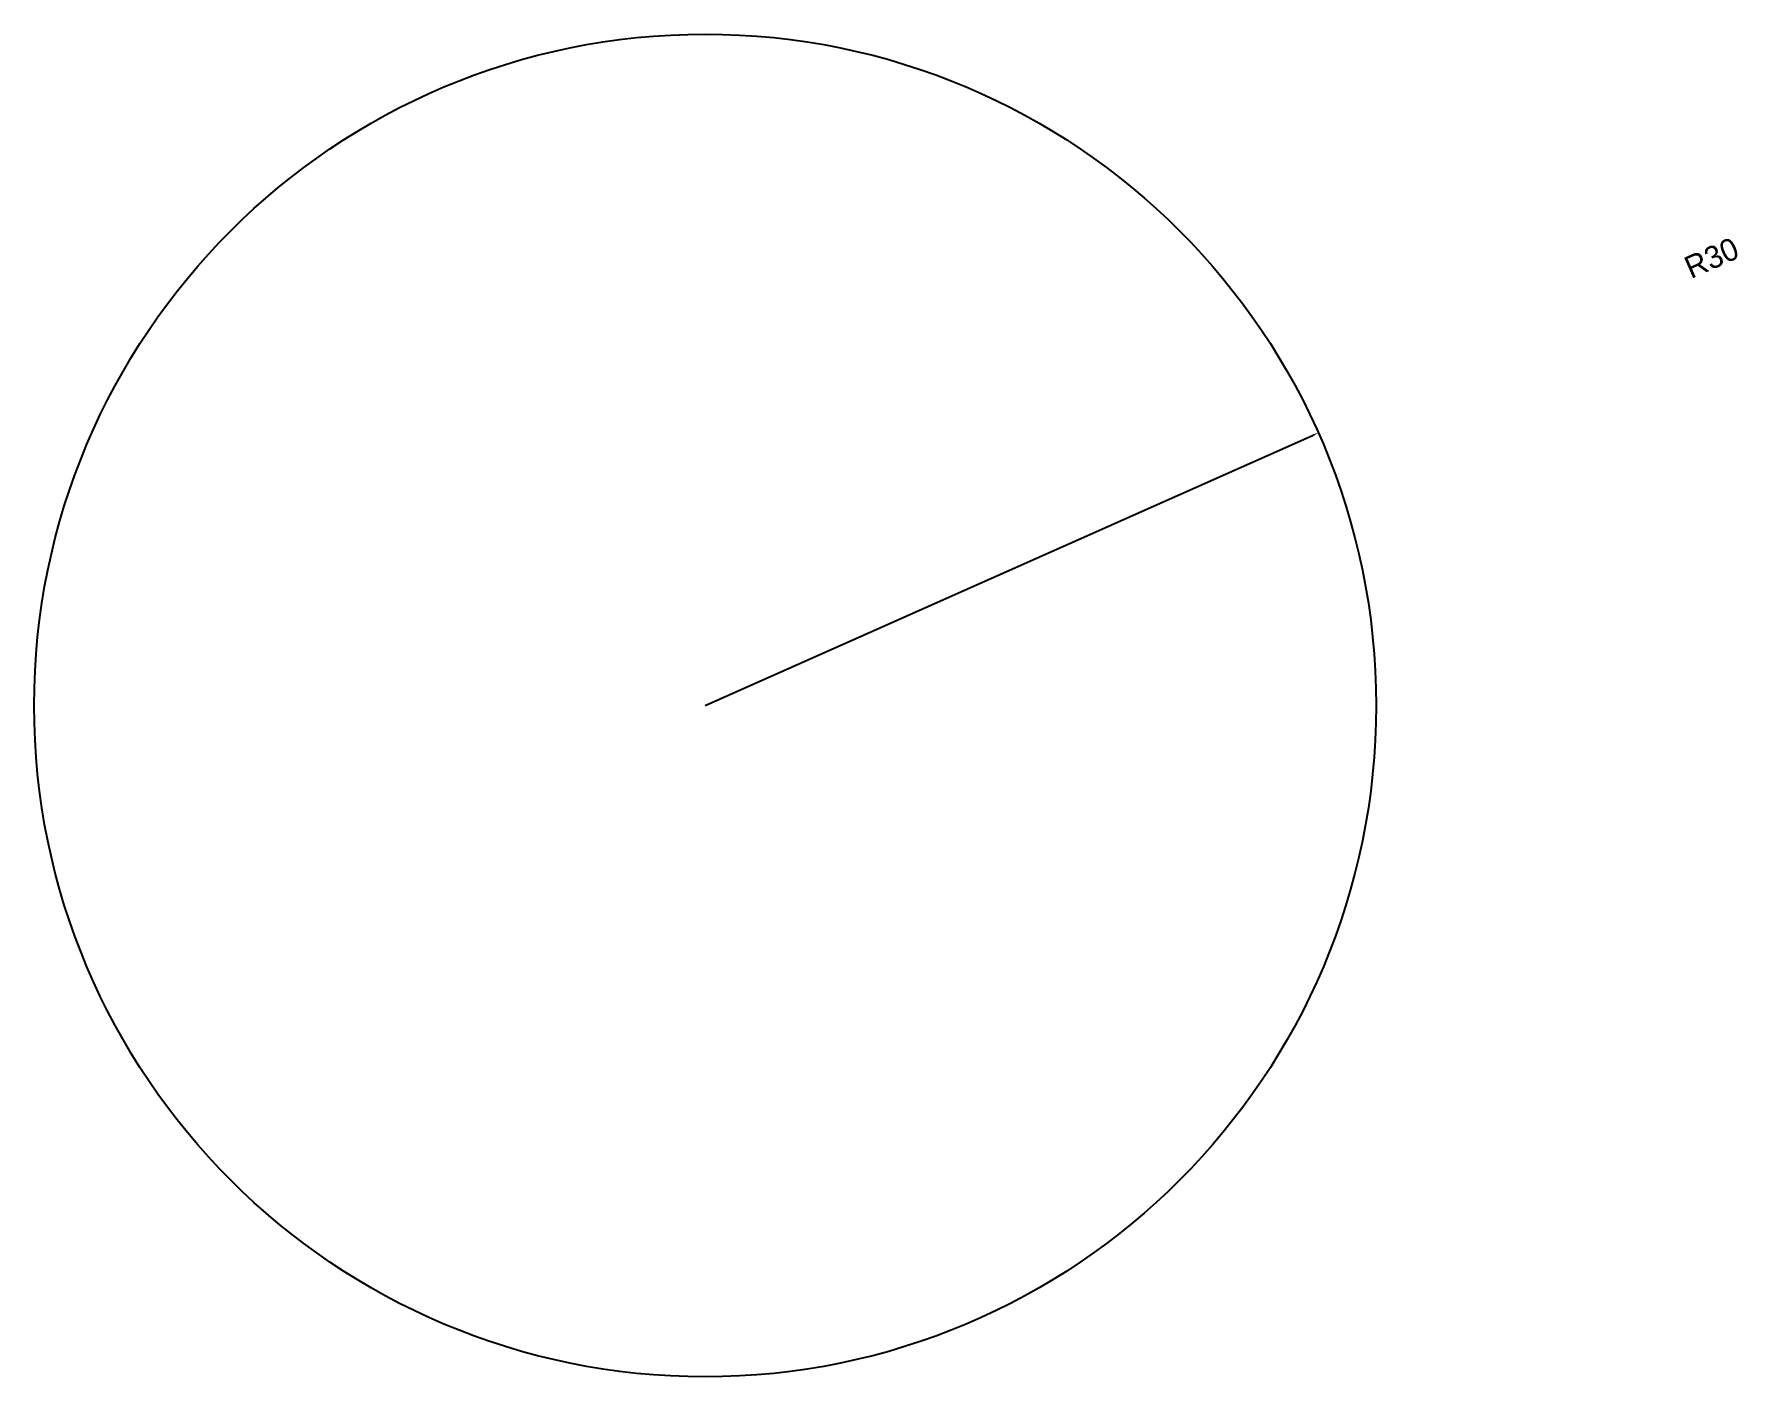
# Model space of a CAD drawing. Header units: millimetres. Extents: x 30 to 106.4, y 10 to 70.
import ezdxf

# ---------------------------------------------------------------- set-up
doc = ezdxf.new("R2010")
doc.units = ezdxf.units.MM
doc.dimstyles.get("Standard").update_dxf_attribs({"dimtxt": 2.5, "dimasz": 2.5, "dimexe": 1.25, "dimexo": 0.625, "dimtad": 1, "dimcen": 2.5, "dimazin": 3, "dimtfac": 1, "dimtmove": 0, "dimatfit": 3})

# ---------------------------------------------------------------- blocks, each defined once
blk = doc.blocks.new('_CLOSEDFILLED')
at = {"color": 0, "linetype": 'BYBLOCK'}
blk.add_solid([(-1, 0.16), (0, 0), (-1, -0.16)], dxfattribs=at)
blk = doc.blocks.new('*D1')
blk.add_line((60, 40), (87.186, 52.083))
at = {"layer": 'Defpoints'}
for p in [(87.414, 52.184), (60, 40)]:
    blk.add_point(p, dxfattribs=at)
at = {"xscale": 0.25, "yscale": 0.25, "rotation": 23.962488974578182}
blk.add_blockref('_CLOSEDFILLED', (87.414, 52.184), dxfattribs=at)
at = {"insert": (105, 60), "char_height": 1, "attachment_point": 5, "rotation": 23.96249}
blk.add_mtext('R30', dxfattribs=at)

msp = doc.modelspace()

# ---------------------------------------------------------------- linework, layer by layer
msp.add_circle((60, 40), 30)

# ---------------------------------------------------------------- dimensions: what is measured, and where the dimension line sits
dim = msp.add_radius_dim(center=(60, 40), mpoint=(87.414, 52.184), dimstyle='Standard', override={"dimdec": 2})
dim.commit()
dim.dimension.update_dxf_attribs({"geometry": '*D1', "text_midpoint": (105, 60), "dimtype": 164})

doc.saveas('drawing.dxf')
